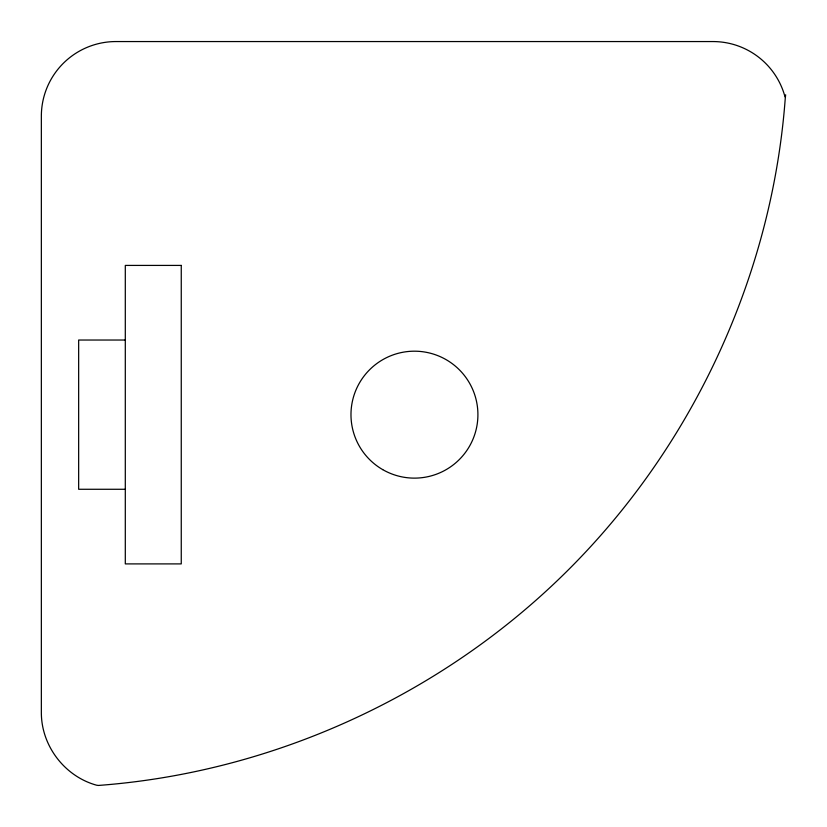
<?xml version="1.0" encoding="UTF-8"?>
<svg xmlns="http://www.w3.org/2000/svg" width="827" height="827" viewBox="0 0 827 827"><rect width="100%" height="100%" fill="white"/><g stroke="black" fill="none" stroke-linecap="round" stroke-linejoin="round"><path stroke-width="1.24" d="M785.009 96.862A74.616 74.616 0 0 0 712.936 41.557L115.966 41.557A74.616 74.616 0 0 0 41.35 116.173L41.35 713.132C41.536 746.119 64.837 776.501 96.656 785.216L98.403 785.443C274.45 772.325 444.233 694.008 568.997 569.203C693.801 444.43 772.118 274.657 785.236 98.609L785.65 94.785M125.301 340.031L78.658 340.031L78.658 489.274L125.301 489.274M181.258 265.415L125.301 265.415L125.301 563.9L181.258 563.9L181.258 265.415M382.715 469.622A63.462 63.462 0 0 0 477.913 414.658A63.462 63.462 0 0 0 382.715 359.693A63.462 63.462 0 0 0 382.715 469.622"/></g></svg>
